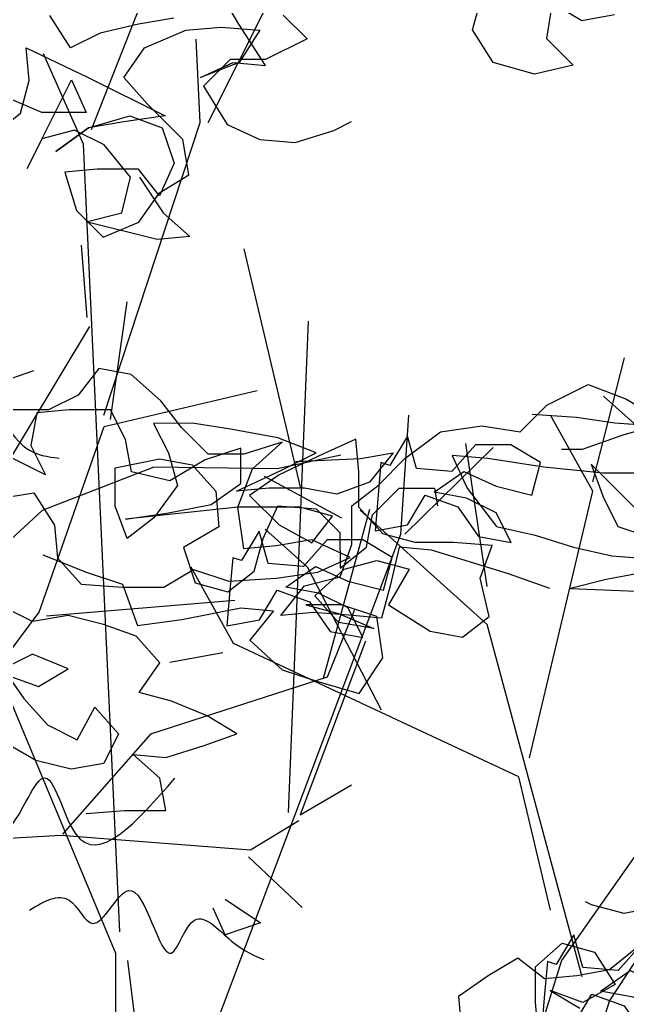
# Model space of a CAD drawing. Header units: metres. Extents: x 37 to 217, y 53 to 242.
# Drawn here: x 48.088 to 49.606, y 64.579 to 67.041 of the extents above; entities that cross this region are included whole.
import ezdxf

# ---------------------------------------------------------------- set-up
doc = ezdxf.new("R2010")
doc.units = ezdxf.units.M
doc.layers.add('DGPRO_Arboles existentes', color=7, linetype='Continuous')

# ---------------------------------------------------------------- blocks, each defined once
blk = doc.blocks.new('Celtis tala VISTA 250 gris')
at = {"color": 252}
for p, q in [((2389.3658, 1080.8625), (2389.4862, 1081.1695)), ((2389.3658, 1080.8625), (2389.4862, 1081.1695)), ((2389.6568, 1080.8806), (2389.8073, 1081.1786)), ((2389.6568, 1080.8806), (2389.8073, 1081.1786)), ((2389.6367, 1080.8806), (2389.6267, 1081.0883)), ((2389.6367, 1080.8806), (2389.6267, 1081.0883)), ((2389.3457, 1080.8264), (2389.2454, 1081.0522)), ((2389.3457, 1080.8264), (2389.2454, 1081.0522)), ((2389.3959, 1080.1493), (2389.6367, 1080.8806)), ((2389.3959, 1080.1493), (2389.6367, 1080.8806)), ((2389.436, 1078.8582), (2389.3457, 1080.8264)), ((2389.436, 1078.8582), (2389.3457, 1080.8264)), ((2389.8876, 1079.9687), (2389.7471, 1080.5646)), ((2389.8876, 1079.9687), (2389.7471, 1080.5646)), ((2394.9251, 1080.3191), (2394.9102, 1080.4996)), ((2394.9251, 1080.3191), (2394.9102, 1080.4996)), ((2389.426, 1078.804), (2388.7336, 1080.4653)), ((2389.426, 1078.804), (2388.7336, 1080.4653)), ((2389.8575, 1079.1561), (2389.9077, 1080.384)), ((2389.8575, 1079.1561), (2389.9077, 1080.384)), ((2394.9829, 1080.0642), (2395.0245, 1080.3579)), ((2394.9829, 1080.0642), (2395.0245, 1080.3579)), ((2394.9308, 1080.2967), (2394.455, 1079.5075)), ((2394.9308, 1080.2967), (2394.455, 1079.5075)), ((2390.6185, 1079.9828), (2390.6978, 1080.2921)), ((2390.6185, 1079.9828), (2390.6978, 1080.2921)), ((2390.8299, 1080.0304), (2390.6449, 1080.1969)), ((2390.8299, 1080.0304), (2390.6449, 1080.1969)), ((2394.5375, 1080.0982), (2394.7916, 1080.1864)), ((2394.5375, 1080.0982), (2394.7916, 1080.1864)), ((2390.1385, 1079.8513), (2390.1585, 1080.1493)), ((2390.1385, 1079.8513), (2390.1585, 1080.1493)), ((2390.6185, 1079.9591), (2390.5128, 1080.1494)), ((2390.6185, 1079.9591), (2390.5128, 1080.1494)), ((2394.9669, 1080.0465), (2395.35, 1080.1367)), ((2394.9669, 1080.0465), (2395.35, 1080.1367)), ((2390.3542, 1079.7212), (2390.3014, 1080.078)), ((2390.3542, 1079.7212), (2390.3014, 1080.078)), ((2390.1485, 1079.8513), (2390.3693, 1080.068)), ((2390.1485, 1079.8513), (2390.3693, 1080.068)), ((2394.8046, 1079.5824), (2394.9669, 1080.0465)), ((2394.8046, 1079.5824), (2394.9669, 1080.0465)), ((2395.5583, 1079.9745), (2395.3996, 1079.9411)), ((2395.5583, 1079.9745), (2395.3996, 1079.9411)), ((2390.4599, 1079.293), (2390.6185, 1079.9591)), ((2390.4599, 1079.293), (2390.6185, 1079.9591)), ((2395.0915, 1079.945), (2394.8119, 1079.8367)), ((2395.0915, 1079.945), (2394.8119, 1079.8367)), ((2395.3996, 1079.9411), (2395.0915, 1079.945)), ((2395.3996, 1079.9411), (2395.0915, 1079.945)), ((2390.3542, 1079.626), (2390.0371, 1079.9115)), ((2390.3542, 1079.626), (2390.0371, 1079.9115)), ((2395.3667, 1079.9225), (2395.5604, 1079.818)), ((2395.3667, 1079.9225), (2395.5604, 1079.818)), ((2389.5263, 1078.2262), (2390.1385, 1079.8513)), ((2389.5263, 1078.2262), (2390.1385, 1079.8513)), ((2389.905, 1079.7688), (2389.7993, 1079.8639)), ((2389.905, 1079.7688), (2389.7993, 1079.8639)), ((2394.8119, 1079.8367), (2394.4722, 1079.5236)), ((2394.8119, 1079.8367), (2394.4722, 1079.5236)), ((2395.515, 1079.4176), (2395.6313, 1079.84)), ((2395.515, 1079.4176), (2395.6313, 1079.84)), ((2389.72, 1079.5784), (2389.6143, 1079.7688)), ((2389.72, 1079.5784), (2389.6143, 1079.7688)), ((2390.09, 1079.4119), (2389.905, 1079.7688)), ((2390.09, 1079.4119), (2389.905, 1079.7688)), ((2390.5921, 1078.7458), (2390.3542, 1079.626)), ((2390.5921, 1078.7458), (2390.3542, 1079.626)), ((2394.8235, 1079.5735), (2395.2938, 1079.6127)), ((2394.8235, 1079.5735), (2395.2938, 1079.6127)), ((2394.3819, 1079.0148), (2394.8046, 1079.5824)), ((2394.3819, 1079.0148), (2394.8046, 1079.5824)), ((2395.5939, 1079.5911), (2395.5246, 1079.42)), ((2395.5939, 1079.5911), (2395.5246, 1079.42)), ((2389.6936, 1079.5547), (2389.5614, 1079.5309)), ((2389.6936, 1079.5547), (2389.5614, 1079.5309)), ((2390.4335, 1079.2454), (2389.72, 1079.5784)), ((2390.4335, 1079.2454), (2389.72, 1079.5784)), ((2395.6206, 1079.5102), (2395.4573, 1079.0762)), ((2395.6206, 1079.5102), (2395.4573, 1079.0762)), ((2391.0215, 1079.4721), (2390.5399, 1078.7859)), ((2391.0215, 1079.4721), (2390.5399, 1078.7859)), ((2395.5246, 1079.42), (2395.083, 1079.2775)), ((2395.5246, 1079.42), (2395.083, 1079.2775)), ((2391.0617, 1079.3006), (2390.6603, 1078.6866)), ((2391.0617, 1079.3006), (2390.6603, 1078.6866)), ((2395.083, 1079.2775), (2394.8632, 1079.0274)), ((2395.083, 1079.2775), (2394.8632, 1079.0274)), ((2390.5128, 1078.9124), (2390.4335, 1079.2454)), ((2390.5128, 1078.9124), (2390.4335, 1079.2454)), ((2395.4573, 1079.0762), (2395.585, 1079.1514)), ((2395.4573, 1079.0762), (2395.585, 1079.1514)), ((2395.4535, 1079.0612), (2395.3331, 1078.9879)), ((2395.4535, 1079.0612), (2395.3331, 1078.9879)), ((2394.8585, 1079.0243), (2394.3847, 1078.9982)), ((2394.8585, 1079.0243), (2394.3847, 1078.9982)), ((2395.3331, 1078.9879), (2394.8585, 1079.0243)), ((2395.3331, 1078.9879), (2394.8585, 1079.0243)), ((2395.3278, 1078.971), (2395.4622, 1078.8447)), ((2395.3278, 1078.971), (2395.4622, 1078.8447)), ((2389.4267, 1078.2083), (2389.426, 1078.804)), ((2389.4267, 1078.2083), (2389.426, 1078.804)), ((2389.5163, 1078.3074), (2389.4561, 1078.7859)), ((2389.5163, 1078.3074), (2389.4561, 1078.7859)), ((2390.5399, 1078.7859), (2390.1291, 1077.4679)), ((2390.5399, 1078.7859), (2390.1291, 1077.4679)), ((2390.6603, 1078.6866), (2390.2495, 1077.3866)), ((2390.6603, 1078.6866), (2390.2495, 1077.3866))]:
    blk.add_line(p, q, dxfattribs=at)
for points in [[(2390.6724, 1081.1492), (2390.5911, 1081.1344), (2390.5172, 1081.1786), (2390.5025, 1081.09), (2390.5691, 1081.0235), (2390.473, 1081.0013), (2390.3696, 1081.0307), (2390.3178, 1081.112), (2390.3399, 1081.1932)], [(2389.5716, 1081.1408), (2389.483, 1081.126), (2389.3869, 1081.1037), (2389.3131, 1081.0667), (2389.2613, 1081.1479)], [(2389.1138, 1080.8449), (2389.1876, 1080.9041), (2389.2097, 1080.9853), (2389.2023, 1081.0666), (2389.3575, 1080.9929), (2389.5497, 1080.897), (2389.4462, 1080.8821), (2389.3576, 1080.8673), (2389.2764, 1080.8081), (2389.3576, 1080.8673), (2389.461, 1080.8969), (2389.5423, 1080.8674), (2389.5719, 1080.7788), (2389.5351, 1080.6975), (2389.4833, 1080.764), (2389.3799, 1080.7639), (2389.2986, 1080.7564), (2389.3282, 1080.6604), (2389.3948, 1080.594), (2389.4834, 1080.631), (2389.5351, 1080.7049), (2389.6089, 1080.7493), (2389.594, 1080.8379), (2389.5053, 1080.9265), (2389.4461, 1080.9929), (2389.4978, 1081.0669), (2389.6012, 1081.1113), (2389.6898, 1081.1188), (2389.7859, 1081.1115), (2389.7342, 1081.0302), (2389.6382, 1080.9931), (2389.7195, 1081.0301), (2389.8007, 1081.0228), (2389.7341, 1081.1262), (2389.6823, 1081.2148)], [(2389.8449, 1081.1485), (2389.9041, 1081.0894), (2389.8007, 1081.0376), (2389.7121, 1081.0375), (2389.6456, 1080.971), (2389.7048, 1080.875), (2389.7861, 1080.8381), (2389.8748, 1080.8308), (2389.9708, 1080.8605), (2390.0151, 1080.8827)], [(2390.6724, 1081.1492), (2390.5911, 1081.1344), (2390.5172, 1081.1786), (2390.5025, 1081.09), (2390.5691, 1081.0235), (2390.473, 1081.0013), (2390.3696, 1081.0307), (2390.3178, 1081.112), (2390.3399, 1081.1932)], [(2389.5716, 1081.1408), (2389.483, 1081.126), (2389.3869, 1081.1037), (2389.3131, 1081.0667), (2389.2613, 1081.1479)], [(2389.1138, 1080.8449), (2389.1876, 1080.9041), (2389.2097, 1080.9853), (2389.2023, 1081.0666), (2389.3575, 1080.9929), (2389.5497, 1080.897), (2389.4462, 1080.8821), (2389.3576, 1080.8673), (2389.2764, 1080.8081), (2389.3576, 1080.8673), (2389.461, 1080.8969), (2389.5423, 1080.8674), (2389.5719, 1080.7788), (2389.5351, 1080.6975), (2389.4833, 1080.764), (2389.3799, 1080.7639), (2389.2986, 1080.7564), (2389.3282, 1080.6604), (2389.3948, 1080.594), (2389.4834, 1080.631), (2389.5351, 1080.7049), (2389.6089, 1080.7493), (2389.594, 1080.8379), (2389.5053, 1080.9265), (2389.4461, 1080.9929), (2389.4978, 1081.0669), (2389.6012, 1081.1113), (2389.6898, 1081.1188), (2389.7859, 1081.1115), (2389.7342, 1081.0302), (2389.6382, 1080.9931), (2389.7195, 1081.0301), (2389.8007, 1081.0228), (2389.7341, 1081.1262), (2389.6823, 1081.2148)], [(2389.8449, 1081.1485), (2389.9041, 1081.0894), (2389.8007, 1081.0376), (2389.7121, 1081.0375), (2389.6456, 1080.971), (2389.7048, 1080.875), (2389.7861, 1080.8381), (2389.8748, 1080.8308), (2389.9708, 1080.8605), (2390.0151, 1080.8827)], [(2395.0555, 1080.6692), (2395.1147, 1080.5806), (2395.1812, 1080.5216), (2395.1, 1080.5141), (2394.9226, 1080.5583), (2395.0112, 1080.5805), (2395.0333, 1080.6692), (2394.9668, 1080.7504), (2394.8928, 1080.7873), (2394.8116, 1080.765), (2394.7747, 1080.6911), (2394.8853, 1080.9129), (2394.9224, 1080.8316), (2394.8115, 1080.8315), (2394.7081, 1080.8757), (2394.6267, 1080.9348), (2394.5971, 1081.016), (2394.597, 1081.1047)], [(2395.0555, 1080.6692), (2395.1147, 1080.5806), (2395.1812, 1080.5216), (2395.1, 1080.5141), (2394.9226, 1080.5583), (2395.0112, 1080.5805), (2395.0333, 1080.6692), (2394.9668, 1080.7504), (2394.8928, 1080.7873), (2394.8116, 1080.765), (2394.7747, 1080.6911), (2394.8853, 1080.9129), (2394.9224, 1080.8316), (2394.8115, 1080.8315), (2394.7081, 1080.8757), (2394.6267, 1080.9348), (2394.5971, 1081.016), (2394.597, 1081.1047)], [(2390.5111, 1079.7158), (2390.4077, 1079.7527), (2390.2155, 1079.8116), (2390.1343, 1079.8189), (2390.1122, 1079.7229), (2390.0901, 1079.6416), (2390.0088, 1079.6489), (2389.9202, 1079.6562), (2389.8389, 1079.6487), (2389.898, 1079.7227), (2389.9866, 1079.7449), (2390.0161, 1079.8262), (2390.016, 1079.9222), (2390.0824, 1079.974), (2390.1488, 1080.0406), (2390.2374, 1080.1071), (2390.3409, 1080.122), (2390.4369, 1080.1073), (2390.5033, 1080.1739), (2390.6067, 1080.2257), (2390.7028, 1080.1888), (2390.8137, 1080.1224)], [(2390.7399, 1080.0042), (2390.6439, 1080.0041), (2390.4961, 1080.0187), (2390.3557, 1080.0408), (2390.267, 1080.0481), (2390.3041, 1079.9668), (2390.378, 1079.8709), (2390.4741, 1079.8488), (2390.5702, 1079.8193), (2390.6662, 1079.7972), (2390.7623, 1079.7899)], [(2390.7548, 1079.886), (2390.6143, 1080.0262), (2390.6439, 1079.945), (2390.6809, 1079.8711), (2390.7696, 1079.8417)], [(2390.7327, 1079.753), (2390.6515, 1079.7381), (2390.5629, 1079.7159), (2390.7476, 1079.7087)], [(2390.5111, 1079.7158), (2390.4077, 1079.7527), (2390.2155, 1079.8116), (2390.1343, 1079.8189), (2390.1122, 1079.7229), (2390.0901, 1079.6416), (2390.0088, 1079.6489), (2389.9202, 1079.6562), (2389.8389, 1079.6487), (2389.898, 1079.7227), (2389.9866, 1079.7449), (2390.0161, 1079.8262), (2390.016, 1079.9222), (2390.0824, 1079.974), (2390.1488, 1080.0406), (2390.2374, 1080.1071), (2390.3409, 1080.122), (2390.4369, 1080.1073), (2390.5033, 1080.1739), (2390.6067, 1080.2257), (2390.7028, 1080.1888), (2390.8137, 1080.1224)], [(2390.7399, 1080.0042), (2390.6439, 1080.0041), (2390.4961, 1080.0187), (2390.3557, 1080.0408), (2390.267, 1080.0481), (2390.3041, 1079.9668), (2390.378, 1079.8709), (2390.4741, 1079.8488), (2390.5702, 1079.8193), (2390.6662, 1079.7972), (2390.7623, 1079.7899)], [(2390.7548, 1079.886), (2390.6143, 1080.0262), (2390.6439, 1079.945), (2390.6809, 1079.8711), (2390.7696, 1079.8417)], [(2390.7327, 1079.753), (2390.6515, 1079.7381), (2390.5629, 1079.7159), (2390.7476, 1079.7087)], [(2394.8137, 1079.726), (2394.9246, 1079.6817), (2395.0133, 1079.6523), (2395.0503, 1079.5489), (2395.1611, 1079.5638), (2395.3089, 1079.5934), (2395.3901, 1079.5861), (2395.3311, 1079.5122), (2395.4124, 1079.4384), (2395.5011, 1079.4089), (2395.6046, 1079.3795), (2395.6636, 1079.4682), (2395.6487, 1079.5716), (2395.56, 1079.6011), (2395.4714, 1079.601), (2395.5527, 1079.5789), (2395.6413, 1079.542), (2395.5527, 1079.5567), (2395.4935, 1079.6232), (2395.5673, 1079.6897), (2395.6486, 1079.712), (2395.7299, 1079.6899), (2395.6782, 1079.6012), (2395.7817, 1079.5348), (2395.863, 1079.5201), (2395.9294, 1079.5718), (2395.9072, 1079.6679), (2395.9367, 1079.7492), (2395.8406, 1079.7565), (2395.7446, 1079.7564), (2395.6633, 1079.7785), (2395.6041, 1079.8449), (2395.6041, 1079.9336), (2395.5966, 1080.0148), (2395.5154, 1079.9778), (2395.4046, 1079.926), (2395.3308, 1079.8742), (2395.4047, 1079.8004), (2395.486, 1079.7561), (2395.5377, 1079.8227), (2395.4564, 1079.8448), (2395.3012, 1079.8446), (2395.0205, 1079.8148), (2395.1239, 1079.8297), (2395.2347, 1079.8519), (2395.3086, 1079.9037), (2395.3085, 1079.9924), (2395.2199, 1079.9628), (2395.1313, 1079.911), (2395.0352, 1079.933), (2395.0203, 1080.0143), (2394.9833, 1080.0881), (2394.8799, 1080.088), (2394.7986, 1080.0806), (2394.7839, 1079.9993), (2394.821, 1079.9254), (2394.7323, 1079.9697)], [(2394.7028, 1079.8662), (2394.7914, 1079.8811), (2394.8432, 1079.7999), (2394.8507, 1079.7186), (2394.9099, 1079.6522), (2395.0133, 1079.6449), (2395.1167, 1079.645), (2395.1906, 1079.6894), (2395.2792, 1079.6599), (2395.3974, 1079.6674), (2395.5009, 1079.6823), (2395.5821, 1079.7193), (2395.486, 1079.7635), (2395.3974, 1079.7487), (2395.3161, 1079.7412), (2395.3012, 1079.8446), (2395.3381, 1079.9407), (2395.4119, 1080.0073), (2395.3159, 1079.9776), (2395.2272, 1079.9775), (2395.1607, 1080.044), (2395.1089, 1080.1104), (2395.035, 1080.1768), (2394.9537, 1080.1915), (2394.902, 1080.125), (2394.8282, 1080.088), (2394.7395, 1080.0879)], [(2390.4664, 1080.1517), (2390.5772, 1080.1444), (2390.6733, 1080.1297), (2390.7767, 1080.1224), (2390.6955, 1080.1002), (2390.5921, 1080.0631), (2390.5404, 1080.0631)], [(2390.4664, 1080.1517), (2390.5772, 1080.1444), (2390.6733, 1080.1297), (2390.7767, 1080.1224), (2390.6955, 1080.1002), (2390.5921, 1080.0631), (2390.5404, 1080.0631)], [(2389.8755, 1080.0329), (2390.038, 1080.0405), (2390.1193, 1080.0553), (2390.0602, 1079.9814), (2389.979, 1079.9518), (2389.8977, 1079.9665), (2389.8091, 1079.9664), (2389.7278, 1079.9589), (2389.8386, 1080.0107), (2389.9272, 1080.0551), (2389.8311, 1080.092), (2389.7129, 1080.114), (2389.6168, 1080.1287), (2389.5208, 1080.1286), (2389.5578, 1080.0548), (2389.5801, 1079.9736), (2389.521, 1079.8922), (2389.4546, 1079.8405), (2389.425, 1079.9217), (2389.4249, 1080.0177), (2389.5357, 1080.04), (2389.6169, 1080.0253), (2389.6761, 1079.9589), (2389.6836, 1079.8702), (2389.595, 1079.8184), (2389.6246, 1079.7298), (2389.7059, 1079.7077), (2389.7723, 1079.7595), (2389.7944, 1079.8408), (2389.8313, 1079.9221), (2389.9273, 1079.9148), (2389.9865, 1079.8557), (2389.9866, 1079.7671), (2390.053, 1079.8188), (2390.0677, 1079.9001), (2390.1341, 1079.9667), (2390.2228, 1079.9668), (2390.2302, 1079.9224)], [(2389.8755, 1080.0329), (2390.038, 1080.0405), (2390.1193, 1080.0553), (2390.0602, 1079.9814), (2389.979, 1079.9518), (2389.8977, 1079.9665), (2389.8091, 1079.9664), (2389.7278, 1079.9589), (2389.8386, 1080.0107), (2389.9272, 1080.0551), (2389.8311, 1080.092), (2389.7129, 1080.114), (2389.6168, 1080.1287), (2389.5208, 1080.1286), (2389.5578, 1080.0548), (2389.5801, 1079.9736), (2389.521, 1079.8922), (2389.4546, 1079.8405), (2389.425, 1079.9217), (2389.4249, 1080.0177), (2389.5357, 1080.04), (2389.6169, 1080.0253), (2389.6761, 1079.9589), (2389.6836, 1079.8702), (2389.595, 1079.8184), (2389.6246, 1079.7298), (2389.7059, 1079.7077), (2389.7723, 1079.7595), (2389.7944, 1079.8408), (2389.8313, 1079.9221), (2389.9273, 1079.9148), (2389.9865, 1079.8557), (2389.9866, 1079.7671), (2390.053, 1079.8188), (2390.0677, 1079.9001), (2390.1341, 1079.9667), (2390.2228, 1079.9668), (2390.2302, 1079.9224)], [(2390.0888, 1080.0304), (2390.0815, 1079.9491), (2390.0742, 1079.8604), (2390.1554, 1079.8753), (2390.1997, 1079.9492), (2390.281, 1079.9197), (2390.3327, 1079.8459), (2390.414, 1079.8312), (2390.377, 1079.905), (2390.3031, 1079.9419), (2390.2218, 1079.9566), (2390.2957, 1080.0084), (2390.377, 1079.9715), (2390.4656, 1079.9494), (2390.4877, 1080.0307), (2390.4138, 1080.075), (2390.3252, 1080.0749), (2390.2661, 1080.0084), (2390.1774, 1080.0157), (2390.1552, 1080.0969), (2390.111, 1080.023), (2390.0888, 1080.0304)], [(2395.2885, 1079.7186), (2395.2811, 1079.6374), (2395.2738, 1079.5487), (2395.3551, 1079.5635), (2395.3993, 1079.6375), (2395.4806, 1079.608), (2395.5324, 1079.5342), (2395.6137, 1079.5195), (2395.5767, 1079.5933), (2395.5028, 1079.6302), (2395.4215, 1079.6449), (2395.4953, 1079.6967), (2395.5766, 1079.6598), (2395.6653, 1079.6377), (2395.6874, 1079.719), (2395.6135, 1079.7633), (2395.5248, 1079.7632), (2395.4658, 1079.6966), (2395.3771, 1079.7039), (2395.3549, 1079.7852), (2395.3106, 1079.7113), (2395.2885, 1079.7186)], [(2395.2885, 1079.7186), (2395.2811, 1079.6374), (2395.2738, 1079.5487), (2395.3551, 1079.5635), (2395.3993, 1079.6375), (2395.4806, 1079.608), (2395.5324, 1079.5342), (2395.6137, 1079.5195), (2395.5767, 1079.5933), (2395.5028, 1079.6302), (2395.4215, 1079.6449), (2395.4953, 1079.6967), (2395.5766, 1079.6598), (2395.6653, 1079.6377), (2395.6874, 1079.719), (2395.6135, 1079.7633), (2395.5248, 1079.7632), (2395.4658, 1079.6966), (2395.3771, 1079.7039), (2395.3549, 1079.7852), (2395.3106, 1079.7113), (2395.2885, 1079.7186)], [(2389.3518, 1079.1533), (2389.4478, 1079.1608), (2389.5512, 1079.1609), (2389.5364, 1079.2421), (2389.4698, 1079.3012), (2389.5511, 1079.2939), (2389.6471, 1079.3235), (2389.7284, 1079.3531), (2389.6545, 1079.3974), (2389.5658, 1079.4342), (2389.4845, 1079.4563), (2389.5361, 1079.5303), (2389.477, 1079.5967), (2389.3957, 1079.6262), (2389.307, 1079.6482), (2389.2184, 1079.6334), (2389.1444, 1079.6703)], [(2389.152, 1079.5003), (2389.2333, 1079.4709), (2389.3071, 1079.5153), (2389.2184, 1079.5521), (2389.1446, 1079.5151), (2389.1964, 1079.4413), (2389.2555, 1079.3749), (2389.3294, 1079.338), (2389.3737, 1079.4193), (2389.4329, 1079.3528), (2389.396, 1079.2789), (2389.3147, 1079.2641), (2389.2261, 1079.2862), (2389.1374, 1079.3378)], [(2391.1545, 1079.0515), (2391.2284, 1079.0147), (2391.2728, 1078.9334), (2391.2064, 1078.8817), (2391.0882, 1078.8594), (2390.9847, 1078.8593), (2390.9404, 1078.9331), (2390.9551, 1079.0144), (2391.088, 1079.0367), (2391.1767, 1079.0294), (2391.2653, 1079.0147), (2391.1619, 1079.022), (2391.0585, 1079.0441), (2390.9772, 1079.0588), (2390.9255, 1078.9922), (2390.8442, 1079.0069), (2390.8074, 1078.9256), (2390.6966, 1078.9034), (2390.6153, 1078.9254), (2390.6005, 1078.9328)], [(2391.1545, 1079.0515), (2391.2284, 1079.0147), (2391.2728, 1078.9334), (2391.2064, 1078.8817), (2391.0882, 1078.8594), (2390.9847, 1078.8593), (2390.9404, 1078.9331), (2390.9551, 1079.0144), (2391.088, 1079.0367), (2391.1767, 1079.0294), (2391.2653, 1079.0147), (2391.1619, 1079.022), (2391.0585, 1079.0441), (2390.9772, 1079.0588), (2390.9255, 1078.9922), (2390.8442, 1079.0069), (2390.8074, 1078.9256), (2390.6966, 1078.9034), (2390.6153, 1078.9254), (2390.6005, 1078.9328)], [(2389.6992, 1078.9394), (2389.7879, 1078.8804), (2389.6993, 1078.8507), (2389.6697, 1078.9172)], [(2389.6992, 1078.9394), (2389.7879, 1078.8804), (2389.6993, 1078.8507), (2389.6697, 1078.9172)], [(2390.5048, 1078.7834), (2390.4974, 1078.7021), (2390.4901, 1078.6135), (2390.5714, 1078.6283), (2390.6156, 1078.7023), (2390.6969, 1078.6728), (2390.7487, 1078.5989), (2390.83, 1078.5842), (2390.793, 1078.6581), (2390.7191, 1078.695), (2390.6378, 1078.7097), (2390.7116, 1078.7614), (2390.7929, 1078.7246), (2390.8816, 1078.7025), (2390.9037, 1078.7838), (2390.8298, 1078.828), (2390.7411, 1078.828), (2390.6821, 1078.7614), (2390.5934, 1078.7687), (2390.5712, 1078.85), (2390.5269, 1078.776), (2390.5048, 1078.7834)], [(2390.5048, 1078.7834), (2390.4974, 1078.7021), (2390.4901, 1078.6135), (2390.5714, 1078.6283), (2390.6156, 1078.7023), (2390.6969, 1078.6728), (2390.7487, 1078.5989), (2390.83, 1078.5842), (2390.793, 1078.6581), (2390.7191, 1078.695), (2390.6378, 1078.7097), (2390.7116, 1078.7614), (2390.7929, 1078.7246), (2390.8816, 1078.7025), (2390.9037, 1078.7838), (2390.8298, 1078.828), (2390.7411, 1078.828), (2390.6821, 1078.7614), (2390.5934, 1078.7687), (2390.5712, 1078.85), (2390.5269, 1078.776), (2390.5048, 1078.7834)], [(2390.4826, 1078.6003), (2390.4752, 1078.6815), (2390.4751, 1078.7702), (2390.5415, 1078.8293), (2390.6228, 1078.8072), (2390.6746, 1078.726), (2390.5934, 1078.6816), (2390.5121, 1078.7111), (2390.586, 1078.6668)], [(2390.7336, 1078.8221), (2390.6598, 1078.763), (2390.5785, 1078.7481), (2390.4973, 1078.7406), (2390.4307, 1078.7923), (2390.3569, 1078.7479), (2390.2831, 1078.6961), (2390.2905, 1078.6149)]]:
    blk.add_lwpolyline(points, dxfattribs=at)
for points in [[(2388.7981, 1080.215), (2388.8641, 1080.2398), (2389.0127, 1080.1243), (2389.0704, 1080.182), (2389.2024, 1080.0666), (2389.2849, 1080.0418)], [(2388.7981, 1080.215), (2388.8641, 1080.2398), (2389.0127, 1080.1243), (2389.0704, 1080.182), (2389.2024, 1080.0666), (2389.2849, 1080.0418)], [(2388.3773, 1079.1182), (2388.5836, 1079.1842), (2388.6826, 1079.1677), (2388.7899, 1079.2419), (2388.8889, 1079.0687), (2388.9301, 1079.1677), (2389.1282, 1079.1017), (2389.2024, 1079.1842), (2389.2437, 1079.2419), (2389.3262, 1079.1017), (2389.5737, 1079.2419)], [(2388.3773, 1079.1182), (2388.5836, 1079.1842), (2388.6826, 1079.1677), (2388.7899, 1079.2419), (2388.8889, 1079.0687), (2388.9301, 1079.1677), (2389.1282, 1079.1017), (2389.2024, 1079.1842), (2389.2437, 1079.2419), (2389.3262, 1079.1017), (2389.5737, 1079.2419)], [(2389.2107, 1078.9121), (2389.3097, 1078.9368), (2389.3675, 1078.8791), (2389.4582, 1078.9615), (2389.5655, 1078.8049), (2389.6232, 1078.8873), (2389.7222, 1078.8296), (2389.7965, 1078.7884)], [(2389.2107, 1078.9121), (2389.3097, 1078.9368), (2389.3675, 1078.8791), (2389.4582, 1078.9615), (2389.5655, 1078.8049), (2389.6232, 1078.8873), (2389.7222, 1078.8296), (2389.7965, 1078.7884)]]:
    blk.add_spline(points, degree=3, dxfattribs=at)

msp = doc.modelspace()

# ---------------------------------------------------------------- block references
at = {"layer": 'DGPRO_Arboles existentes'}
for p in [(-2346.6683, -1014.0216), (-2341.0982, -1014.0958)]:
    msp.add_blockref('Celtis tala VISTA 250 gris', p, dxfattribs=at)

doc.saveas('drawing.dxf')
